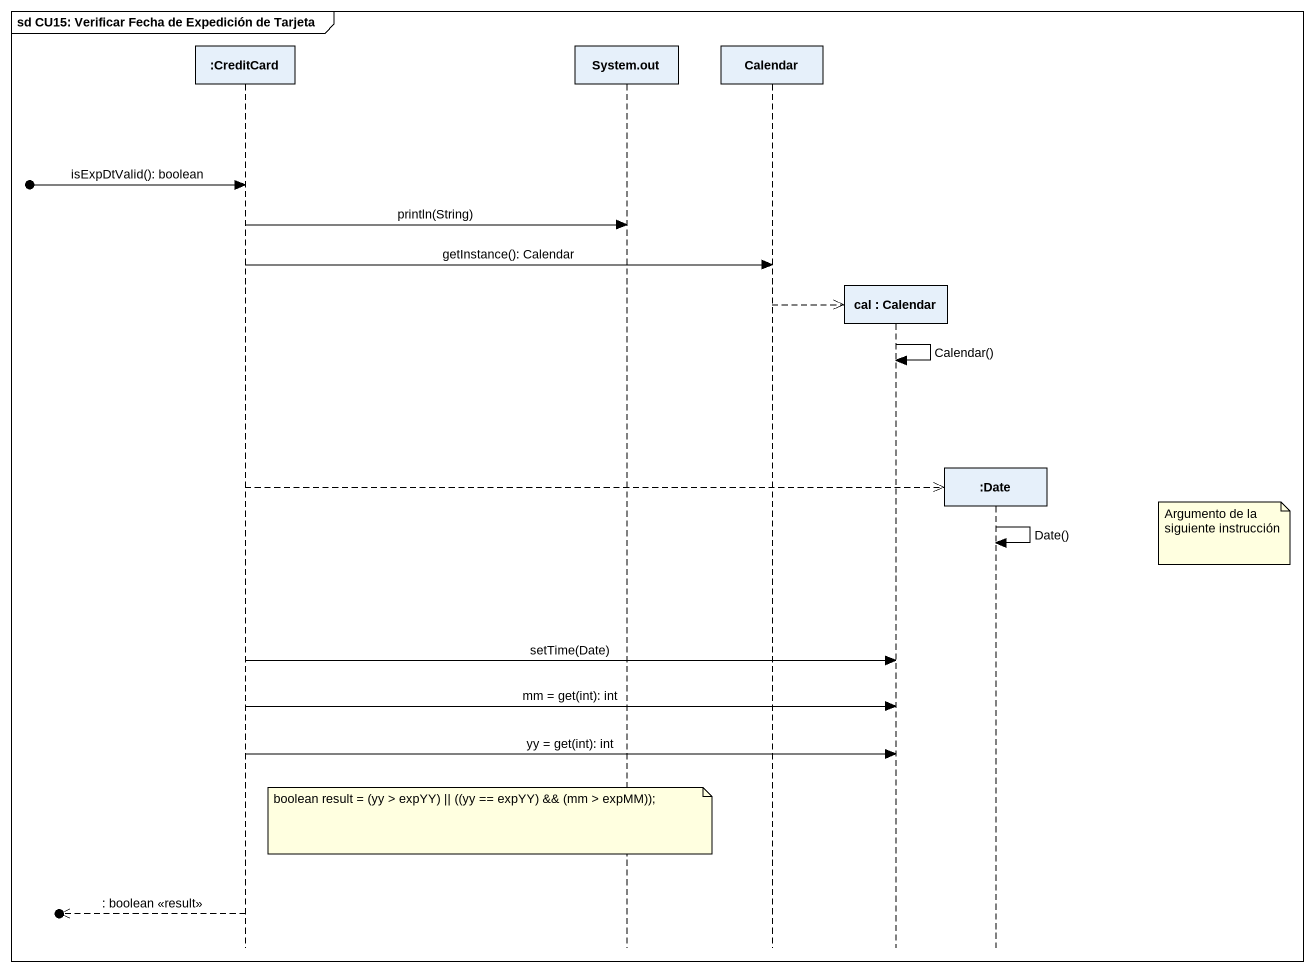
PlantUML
@startuml
mainframe sd CU15: Verificar Fecha de Expedición de Tarjeta
hide footbox
participant ":CreditCard" as CreditCard
participant "System.out" as System_out
participant Calendar
participant "cal : Calendar" as cal
participant ":Date" as Date

[o-> CreditCard : isExpDtValid(): boolean
CreditCard -> System_out : println(String)
CreditCard -> Calendar : getInstance(): Calendar
Calendar -->> cal **
cal -> cal : Calendar()
CreditCard -->> Date **
Date -> Date : Date()
note right of Date : Argumento de la siguiente instrucción
CreditCard -> cal : setTime(Date)
CreditCard -> cal : mm = get(int): int
CreditCard -> cal : yy = get(int): int
note over System_out : boolean result = (yy > expYY) || ((yy == expYY) && (mm > expMM));
[o<<-- CreditCard : : boolean <<result>>
@enduml
